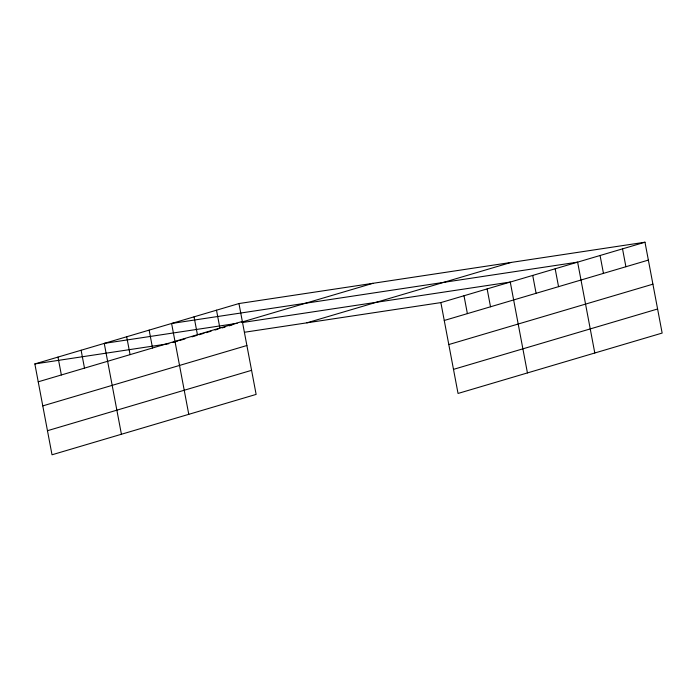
<?xml version="1.0" encoding="UTF-8"?>
<svg xmlns="http://www.w3.org/2000/svg" width="697" height="697" viewBox="0 0 697 697"><rect width="100%" height="100%" fill="white"/><g stroke="black" fill="none" stroke-linecap="round" stroke-linejoin="round"><path stroke-width="1.05" d="M238.958 303.552L256.13 394.406L52.014 454.784L34.85 363.93L238.958 303.552L644.986 242.216L662.15 333.07L458.042 393.448L440.87 302.594L644.986 242.216M38.23 381.808L242.338 321.43M172.856 342.497L177.892 341.007M179.896 340.415L184.932 338.925M191.971 336.843L196.998 335.353M199.011 334.76L204.038 333.271M206.051 332.678L211.078 331.188M215.103 330.003L218.117 329.106M222.143 327.921L225.157 327.024M229.182 325.839L232.197 324.941M241.293 322.249L372.947 283.313M306.88 322.833L510.997 262.455M42.778 405.889L246.895 345.512M47.466 430.702L251.582 370.325M444.25 320.472L648.358 260.094M448.798 344.553L652.915 284.176M453.486 369.366L657.602 308.989M237.172 323.321L104.245 343.403L121.417 434.257M242.512 322.511L510.265 282.058L527.437 372.921M34.85 363.93L168.84 343.691M244.813 332.208L440.87 302.594M622.526 248.855L625.906 266.733M600.073 255.494L603.454 273.372M594.794 352.996L577.621 262.133L171.601 323.478L188.774 414.332M555.169 268.781L558.55 286.659M532.717 275.42L536.098 293.298M487.133 288.906L490.514 306.785M464.002 295.746L467.382 313.624M216.506 310.191L219.886 328.069M194.054 316.83L197.434 334.717M149.149 330.117L152.53 347.995M126.697 336.756L130.078 354.642M81.113 350.243L84.494 368.121M57.982 357.091L61.362 374.969"/></g></svg>
